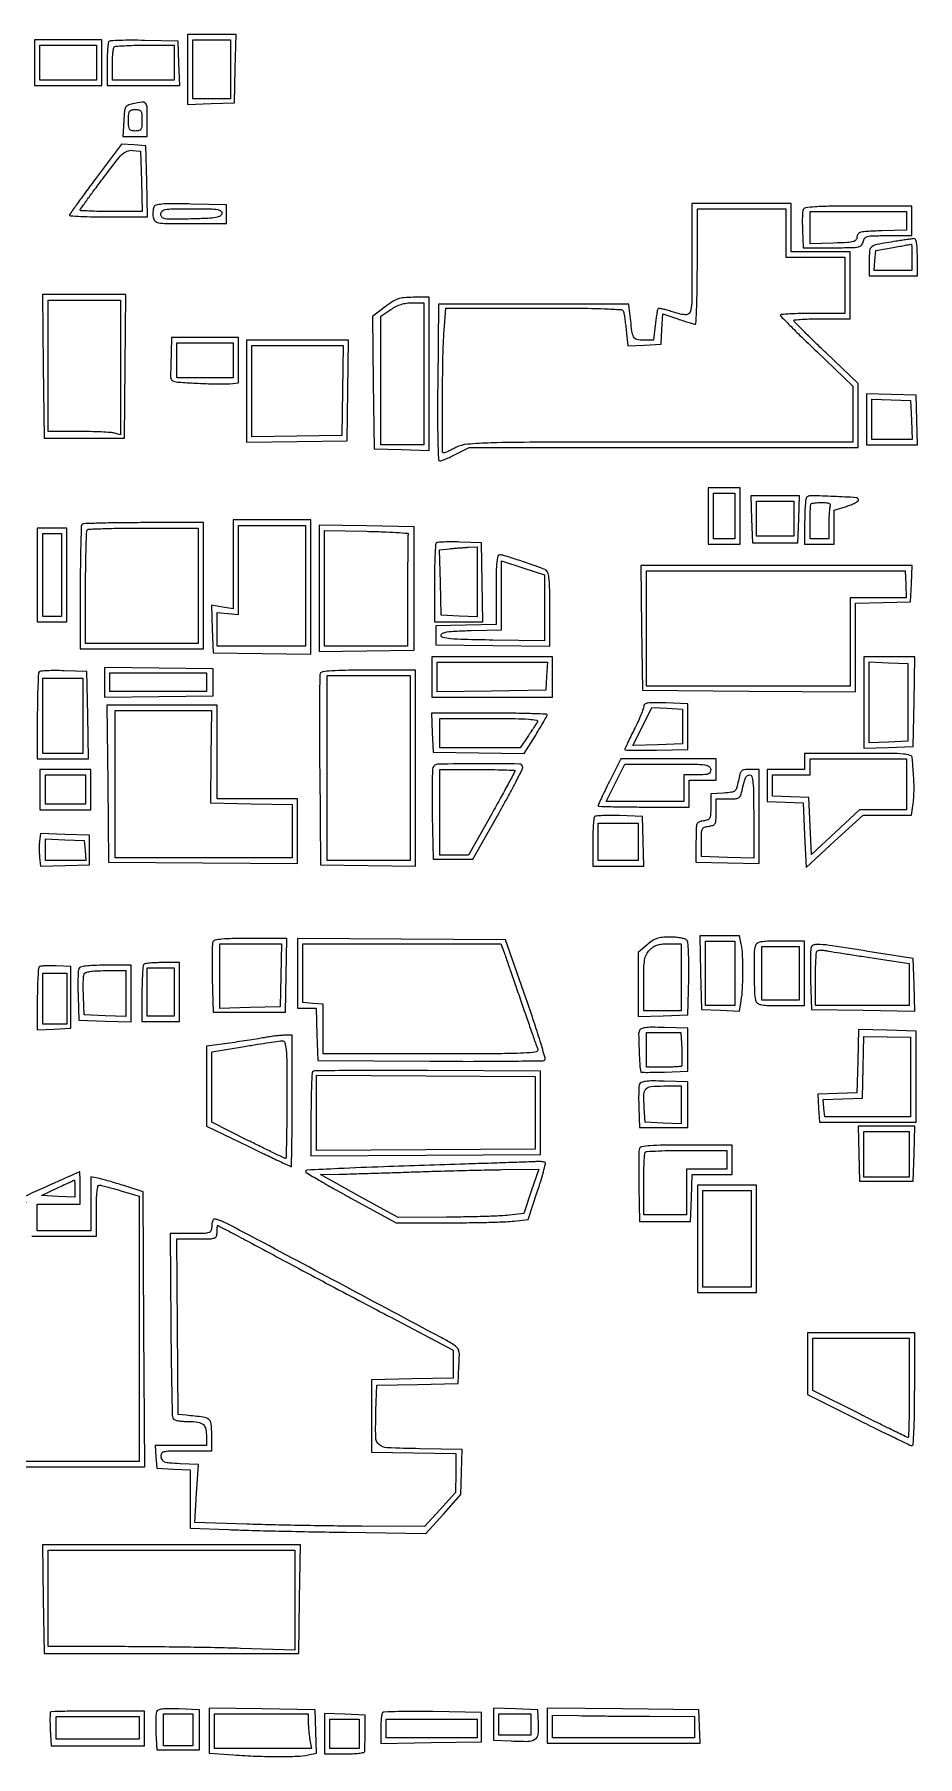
# Model space of a CAD drawing. Extents: x 12 to 1422, y 21 to 664.
# Drawn here: x 635 to 964, y 21 to 663 of the extents above; entities that cross this region are included whole.
import ezdxf

# ---------------------------------------------------------------- set-up
doc = ezdxf.new("R2010")
doc.units = 0

msp = doc.modelspace()

# ---------------------------------------------------------------- linework, layer by layer
for points in [[(692, 649.961067), (692, 636.922134), (700.75, 637.211067), (709.5, 637.5), (709.779877, 650.25), (710.059754, 663), (701.029877, 663), (692, 663)], [(635, 652.5), (635, 644), (647.5, 644), (660, 644), (660, 652.5), (660, 661), (647.5, 661), (635, 661)], [(658, 652.5), (658, 646), (647.5, 646), (637, 646), (637, 652.5), (637, 659), (647.5, 659), (658, 659)], [(708, 650), (708, 639), (701, 639), (694, 639), (694, 650), (694, 661), (701, 661), (708, 661)], [(638.233667, 539.25), (638.5, 512.5), (653.5, 512.5), (668.5, 512.5), (668.766333, 539.25), (669.032667, 566), (653.5, 566), (637.967333, 566)], [(709, 541.5), (709, 535), (698.5, 535), (688, 535), (688, 541.5), (688, 548), (698.5, 548), (709, 548)], [(714, 529.977935), (714, 510.955869), (732.75, 511.227935), (751.5, 511.5), (751.772065, 530.25), (752.044131, 549), (733.022065, 549), (714, 549)], [(749.774179, 530.25), (749.5, 513.5), (732.75, 513.225821), (716, 512.951642), (716, 529.975821), (716, 547), (733.024179, 547), (750.048358, 547)], [(945, 519.537526), (945, 510), (954.537526, 510), (964.075052, 510), (963.787526, 519.25), (963.5, 528.5), (954.25, 528.787526), (945, 529.075052)], [(961.79381, 519.25), (962.087619, 512), (954.54381, 512), (947, 512), (947, 519.54381), (947, 527.087619), (954.25, 526.79381), (961.5, 526.5)], [(886, 483.5), (886, 473), (892, 473), (898, 473), (898, 483.5), (898, 494), (892, 494), (886, 494)], [(896, 483.5), (896, 475), (892, 475), (888, 475), (888, 483.5), (888, 492), (892, 492), (896, 492)], [(902.211067, 482.25), (902.5, 473.5), (911, 473.5), (919.5, 473.5), (919.788933, 482.25), (920.077866, 491), (911, 491), (901.922134, 491)], [(918, 482.5), (918, 476), (911, 476), (904, 476), (904, 482.5), (904, 489), (911, 489), (918, 489)], [(709, 465.412102), (709, 448.824204), (704.959686, 449.506811), (700.919372, 450.189418), (701.209686, 441.344709), (701.5, 432.5), (719.75, 432.227441), (738, 431.954883), (738, 456.977441), (738, 482), (723.5, 482), (709, 482)], [(636, 461.5), (636, 444), (641.5, 444), (647, 444), (647, 461.5), (647, 479), (641.5, 479), (636, 479)], [(645, 461.5), (645, 446), (641.5, 446), (638, 446), (638, 461.5), (638, 477), (641.5, 477), (645, 477)], [(736, 457.5), (736, 435), (719.5, 435), (703, 435), (703, 441.276426), (703, 447.552852), (707, 447.17139), (711, 446.789929), (711, 463.394965), (711, 480), (723.5, 480), (736, 480)], [(741, 456.5), (741, 432.953851), (758.75, 433.226926), (776.5, 433.5), (776.5, 456.5), (776.5, 479.5), (758.75, 479.773074), (741, 480.046149)], [(861.23157, 441.75), (861.5, 418.5), (901.25, 418.238526), (941, 417.977051), (941, 434.453543), (941, 450.930034), (951.25, 451.215017), (961.5, 451.5), (961.79569, 458.25), (962.09138, 465), (911.527259, 465), (860.963139, 465)], [(959.680443, 457.992184), (959.860886, 453), (949.430443, 453), (939, 453), (939, 436.5), (939, 420), (901, 420), (863, 420), (863, 441.5), (863, 463), (911.25, 462.992184), (959.5, 462.984369)], [(783, 423.5), (783, 416), (805.5, 416), (828, 416), (828, 423.5), (828, 431), (805.5, 431), (783, 431)], [(944, 413.962474), (944, 396.924948), (953.25, 397.212474), (962.5, 397.5), (962.774179, 414.25), (963.048358, 431), (953.524179, 431), (944, 431)], [(661, 421.5), (661, 415.958589), (681.25, 416.229295), (701.5, 416.5), (701.5, 421.5), (701.5, 426.5), (681.25, 426.770705), (661, 427.041411)], [(699, 421.5), (699, 418), (681, 418), (663, 418), (663, 421.5), (663, 425), (681, 425), (699, 425)], [(775, 389.5), (775, 355), (759.5, 355), (744, 355), (744, 389.5), (744, 424), (759.5, 424), (775, 424)], [(825.80226, 423.75), (825.5, 418.5), (805.25, 418.229295), (785, 417.958589), (785, 423.479295), (785, 429), (805.55226, 429), (826.104519, 429)], [(960.5, 414), (960.5, 399.5), (953.25, 399.20619), (946, 398.912381), (946, 414), (946, 429.087619), (953.25, 428.79381), (960.5, 428.5)], [(653, 409), (653, 395), (645.5, 395), (638, 395), (638, 409), (638, 423), (645.5, 423), (653, 423)], [(662.234895, 383.75), (662.5, 354.5), (697.75, 354.237207), (733, 353.974415), (733, 365.987207), (733, 378), (718, 378), (703, 378), (703, 395.5), (703, 413), (682.484895, 413), (661.969791, 413)], [(700.698524, 393.75), (700.5, 376.5), (715.75, 376.223954), (731, 375.947908), (731, 365.973954), (731, 356), (698, 356), (665, 356), (665, 383.5), (665, 411), (682.948524, 411), (700.897048, 411)], [(876.5, 405), (876.5, 398.5), (867.218319, 398.212055), (857.936639, 397.92411), (861.505464, 405.010851), (865.07429, 412.097591), (870.787145, 411.798796), (876.5, 411.5)], [(960, 383.5), (960, 374), (951.25, 373.982686), (942.5, 373.965372), (933.5, 365.609198), (924.5, 357.253023), (924, 367.876511), (923.5, 378.5), (916.75, 378.79569), (910, 379.09138), (910, 383.04569), (910, 387), (917, 387), (924, 387), (924, 390), (924, 393), (942, 393), (960, 393)], [(637, 381.5), (637, 374), (646.5, 374), (656, 374), (656, 381.5), (656, 389), (646.5, 389), (637, 389)], [(654, 381.5), (654, 376), (646.5, 376), (639, 376), (639, 381.5), (639, 387), (646.5, 387), (654, 387)], [(860, 362), (860, 355), (852.5, 355), (845, 355), (845, 362), (845, 369), (852.5, 369), (860, 369)], [(653.810365, 358.75), (654.120731, 355), (646.560365, 355), (639, 355), (639, 359.04381), (639, 363.087619), (646.25, 362.79381), (653.5, 362.5)], [(726.781735, 312.25), (726.5, 300.5), (715.25, 300.217249), (704, 299.934498), (704, 311.967249), (704, 324), (715.531735, 324), (727.063471, 324)], [(896, 313), (896, 301), (890.5, 301), (885, 301), (885, 313), (885, 325), (890.5, 325), (896, 325)], [(920, 313), (920, 303), (913, 303), (906, 303), (906, 313), (906, 323), (913, 323), (920, 323)], [(687, 306), (687, 297), (682, 297), (677, 297), (677, 306), (677, 315), (682, 315), (687, 315)], [(647, 303.5), (647, 294), (642.5, 294), (638, 294), (638, 303.5), (638, 313), (642.5, 313), (647, 313)], [(941.782025, 280.283507), (941.5, 268.5), (934.199295, 268.205167), (926.89859, 267.910334), (927.199295, 262.705167), (927.5, 257.5), (945.5, 257.5), (963.5, 257.5), (963.5, 274.5), (963.5, 291.5), (952.782025, 291.783507), (942.06405, 292.067014)], [(961.5, 274.334737), (961.5, 259.5), (945.5, 259.5), (929.5, 259.5), (929.189999, 262.704979), (928.879999, 265.909959), (936.189999, 266.204979), (943.5, 266.5), (943.779221, 278), (944.058441, 289.5), (952.779221, 289.334737), (961.5, 289.169473)], [(821.5, 261), (821.5, 247.5), (780.75, 247.238783), (740, 246.977565), (740, 261), (740, 275.022435), (780.75, 274.761217), (821.5, 274.5)], [(942.215017, 245.75), (942.5, 235.5), (952.5, 235.5), (962.5, 235.5), (962.784983, 245.75), (963.069966, 256), (952.5, 256), (941.930034, 256)], [(961, 245.5), (961, 237), (952.5, 237), (944, 237), (944, 245.5), (944, 254), (952.5, 254), (961, 254)], [(882, 214), (882, 194), (893, 194), (904, 194), (904, 214), (904, 234), (893, 234), (882, 234)], [(902, 214), (902, 196), (893, 196), (884, 196), (884, 214), (884, 232), (893, 232), (902, 232)], [(638.229295, 79.75), (638.5, 59.5), (686, 59.5), (733.5, 59.5), (733.770705, 79.75), (734.041411, 100), (686, 100), (637.958589, 100)], [(826, 32.515573), (826, 26), (854.547717, 26), (883.095435, 26), (882.797717, 32.25), (882.5, 38.5), (854.25, 38.765573), (826, 39.031147)], [(674, 31.75), (674, 27.5), (658.5, 27.5), (643, 27.5), (643, 31.75), (643, 36), (658.5, 36), (674, 36)], [(694, 31), (694, 25), (688.5, 25), (683, 25), (683, 31), (683, 37), (688.5, 37), (694, 37)], [(756, 29.5), (756, 24), (750.5, 24), (745, 24), (745, 29.5), (745, 35), (750.5, 35), (756, 35)], [(800, 31.5), (800, 28), (783, 28), (766, 28), (766, 31.5), (766, 35), (783, 35), (800, 35)], [(820, 33), (820, 29), (814, 29), (808, 29), (808, 33), (808, 37), (814, 37), (820, 37)]]:
    msp.add_lwpolyline(points, close=True)
for points in [[(662.695087, 660.361754, 0.170016), (662.419035, 659.788214, 0.007613), (662.204182, 657.569807, 0.012064), (662.050464, 654.885145, 0.008267), (662, 651.833333), (662, 644), (675.540442, 644), (689.080885, 644), (688.790442, 652.25), (688.5, 660.5), (675.945087, 660.77842, 0.005284), (671.083025, 660.83485, 0.008119), (666.873998, 660.770873, 0.003553), (663.310939, 660.633476, 0.187075)], [(687, 652.5), (687, 646), (675.5, 646), (664, 646), (664, 651.833333, -0.010625), (664.048521, 654.116473, -0.014928), (664.195833, 656.148958, -0.011119), (664.403673, 657.810475, -0.161051), (664.666667, 658.333333, -0.179603), (665.249211, 658.600487, -0.004165), (668.319792, 658.804167, -0.008732), (671.966687, 658.951739, -0.005745), (676.166667, 659), (687, 659)], [(671.5, 637.125811, 0.049825), (669.7424, 636.564795, 0.172952), (668.883501, 635.762953, 0.096526), (668.458122, 634.309787, 0.010038), (668.200096, 630.744125), (667.900192, 625), (672.450096, 625), (677, 625), (677, 631.5, 0.010115), (676.908054, 636.044694, 0.185493), (676.345957, 637.347671, 0.238559), (675.121032, 637.76497, 0.017347)], [(675, 631, -0.016149), (674.925001, 628.678456, -0.124134), (674.59375, 627.65, -0.201266), (673.888366, 627.151756, -0.05449), (672.5, 627, -0.05449), (671.111634, 627.151756, -0.201266), (670.40625, 627.65, -0.124134), (670.074999, 628.678456, -0.016149), (670, 631, -0.016149), (670.074999, 633.321544, -0.124134), (670.40625, 634.35, -0.201266), (671.111634, 634.848244, -0.05449), (672.5, 635, -0.05449), (673.888366, 634.848244, -0.201266), (674.59375, 634.35, -0.124134), (674.925001, 633.321544, -0.016149)], [(657.702375, 609.168194, 0.00216), (653.983059, 604.168727, 0.00344), (650.850073, 599.857398, 0.00079), (648.140566, 596.061717, 0.155837), (648, 595.621668, 0.39967), (648.24, 595.369381, 0.001787), (652.267901, 595.182615, 0.00668), (656.957953, 595.044682, 0.00401), (662.529025, 595), (677.05805, 595), (676.779025, 608.25), (676.5, 621.5), (671.952375, 621.796526), (667.404751, 622.093052)], [(674.782751, 608.25), (675.065502, 597), (663.532751, 597, -0.004165), (659.11059, 597.036837, -0.006938), (655.387746, 597.15055, -0.001925), (652.197306, 597.304644, -0.399031), (652, 597.51251, -0.155678), (652.115998, 597.876039, -0.00074), (654.423437, 601.113393, -0.003326), (657.087411, 604.787379, -0.002086), (660.25, 609.051142, -0.004149), (665.262941, 615.636307, -0.037454), (667.686156, 618.323273, -0.095102), (669.515082, 619.501915, -0.12026), (671.5, 619.788632), (674.5, 619.5)], [(679.400726, 598.601892, 0.053355), (679.208891, 597.880184, 0.023118), (679.102679, 596.89098, 0.022561), (679.085929, 595.81881, 0.027819), (679.170919, 594.822726, 0.164186), (679.840286, 593.492522, 0.154388), (681.196077, 592.799108, 0.039286), (684.12017, 592.541488, 0.002336), (693, 592.5), (706.5, 592.5), (706.5, 596), (706.5, 599.5), (693.229807, 599.779166, 0.003905), (686.146051, 599.872849, 0.022589), (682.407233, 599.724133, 0.042271), (680.242384, 599.353818, 0.242195)], [(704.811352, 596.25, -0.220811), (704.134491, 595.309771, -0.084785), (702.581189, 594.755004, -0.032895), (699.607246, 594.432259, -0.004295), (693.238028, 594.217249, -0.003044), (686.156959, 594.08222, -0.041889), (683.597346, 594.263618, -0.162332), (682.452718, 594.854204, -0.195589), (682, 595.967249, -0.201511), (682.470915, 597.08826, -0.151528), (683.673357, 597.70609, -0.040401), (686.342531, 597.955338, -0.003088), (693.573324, 598, -0.003332), (700.446214, 597.954192, -0.035302), (703.237461, 597.71944, -0.129745), (704.465344, 597.182069, -0.279323)], [(880, 579, -0.002314), (879.926105, 563.030168, -0.088805), (879.265855, 559.529147, -0.352453), (877.418446, 558.447869, -0.045085), (872.623941, 559.612469, 0.012033), (870.773772, 560.193588, 0.018094), (869.132742, 560.602288, 0.01321), (867.787455, 560.849153, 0.239546), (867.384415, 560.717749, 0.146662), (867.160986, 560.303016, 0.006778), (866.856274, 558.712995, 0.010764), (866.557206, 556.789678, 0.007472), (866.29871, 554.60528), (865.720194, 549), (861.92137, 549, -0.058891), (859.422609, 549.295335, -0.228095), (858.246021, 550.254236, -0.079701), (857.61838, 552.441852, -0.003845), (856.763361, 560), (856.5, 562.5), (821, 562.5), (785.5, 562.5), (785.234895, 533.25, 0.002196), (785.173343, 520.074246, 0.006763), (785.291398, 511.162039, 0.002755), (785.506773, 504.492397, 0.403188), (786.018139, 504, 0.091095), (786.664931, 504.118826, 0.008122), (788.207754, 504.734375, 0.010378), (790.034, 505.54254, 0.007911), (792, 506.5), (796.933513, 509), (869.466756, 509), (942, 509), (942, 520.910798), (942, 532.821596), (930, 544.255893, -0.002676), (925.399782, 548.686469, -0.004283), (921.525, 552.523743, -0.001015), (918.178886, 555.908439, -0.196896), (918, 556.345095, -0.391751), (918.244333, 556.609082, -0.003751), (921.084375, 556.807622, -0.009726), (924.473913, 556.952917, -0.005847), (928.5, 557), (939, 557), (939, 569.5), (939, 582), (928, 582), (917, 582), (917, 591), (917, 600), (898.5, 600), (880, 600)], [(915, 589), (915, 580), (926, 580), (937, 580), (937, 569.5), (937, 559), (925, 559, 0.005201), (920.398722, 558.952139, 0.008656), (916.525, 558.804425, 0.002982), (913.251463, 558.60321, 0.394621), (913, 558.334213, 0.197205), (913.183144, 557.887923, 0.000831), (916.965625, 554.068124, 0.00387), (921.324629, 549.748122, 0.002408), (926.5, 544.746289), (940, 531.824152), (940, 521.412076), (940, 511), (867.960162, 511, 0.000428), (821.606174, 510.960348, 0.006153), (805.135031, 510.729455, 0.015061), (796.290063, 510.229692, 0.096594), (792, 509, -0.005181), (790.458829, 508.233773, -0.007372), (789.072694, 507.5875, -0.004439), (787.89835, 507.07338, -0.101289), (787.539838, 507, -0.414434), (786.991559, 507.548691, -0.000437), (787.021746, 526.119691, -0.003586), (787.182953, 542.78708, -0.015212), (787.654211, 552.75), (788.296435, 561), (821.179602, 561, -0.001625), (837.769386, 560.946081, -0.007761), (847.240102, 560.737485, -0.005376), (853.584298, 560.430851, -0.310669), (854.458889, 559.75, -0.035783), (854.647311, 558.964234, -0.004098), (854.929634, 557.1647, -0.00493), (855.227226, 555.015049, -0.003998), (855.505171, 552.704299), (856.155333, 546.908597), (862.327666, 547.204299), (868.5, 547.5), (868.797806, 553.179691), (869.095612, 558.859382), (874.704356, 556.929691, 0.004288), (876.914268, 556.190503, 0.005901), (878.913296, 555.566847, 0.003881), (880.597321, 555.077406, 0.068879), (881.15655, 555, 0.401028), (881.499278, 555.327568, 0.001504), (881.752237, 561.315625, 0.006126), (881.93938, 568.255925, 0.003677), (882, 576.5), (882, 598), (898.5, 598), (915, 598)], [(921.417143, 597.644673, 0.075851), (921.229058, 596.783366, 0.008846), (921.138388, 594.809038, 0.010456), (921.121137, 592.442504, 0.008372), (921.198527, 589.894673), (921.5, 583.5), (932.5, 583.5, 0.003243), (939.532887, 583.545622, 0.045842), (942.036072, 583.808399, 0.160938), (943.224374, 584.481462, 0.149915), (943.819551, 585.75, -0.1282), (944.345296, 587.007194, -0.171937), (945.371158, 587.678068, -0.055234), (947.479596, 587.949975, -0.004474), (953.069551, 588), (962, 588), (962, 593.5), (962, 599), (941.968615, 599, 0.002646), (931.58694, 598.945067, 0.013818), (925.873184, 598.726594, 0.0174), (922.331452, 598.368914, 0.273785)], [(960, 593.537526), (960, 590.075052), (950.75, 589.787526, 0.004593), (945.191545, 589.563626, 0.048285), (942.942191, 589.233004, 0.156548), (941.902889, 588.591489, 0.178668), (941.5, 587.5, -0.171708), (941.11504, 586.412079, -0.16003), (940.120133, 585.769834, -0.050756), (937.975317, 585.435942, -0.005), (932.75, 585.211067), (924, 584.922134), (924, 590.961067), (924, 597), (942, 597), (960, 597)], [(956, 585.891307, 0.00556), (948.999481, 584.697766, 0.114939), (947.054055, 583.854848, 0.21063), (946.199014, 582.354072, 0.025675), (946, 578.480948), (946, 573), (955, 573), (964, 573), (964, 580, 0.009697), (963.936441, 583.276893, 0.035229), (963.709532, 585.346215, 0.063402), (963.328902, 586.549858, 0.317885), (962.75, 586.883097, 0.011805), (961.979574, 586.792654, 0.001355), (960.251562, 586.543536, 0.001634), (958.197515, 586.23487, 0.001331)], [(962, 580), (962, 575), (954.939635, 575), (947.879269, 575), (948.189635, 578.723754), (948.5, 582.447508), (955, 583.580216, 0.001395), (957.509557, 584.024758, 0.002189), (959.664062, 584.422356, 0.00056), (961.543577, 584.779904, 0.083213), (961.75, 584.856462, -0.555511), (961.850859, 584.802285, -0.003076), (961.926563, 583.489086, -0.008166), (961.9821, 581.907495, -0.004692)], [(765.626462, 561.440953), (760.965319, 557.881905), (761.232659, 533.190953), (761.5, 508.5), (771.75, 508.215017), (782, 507.930034), (782, 536.465017), (782, 565), (776.143802, 565, 0.020057), (772.742768, 564.863517, 0.061599), (770.489381, 564.399082, 0.061542), (768.41589, 563.399438, 0.019993)], [(667, 538.883369), (667, 513.766737), (664.75, 514.369714, 0.049099), (663.312906, 514.607116, 0.004988), (659.85625, 514.799577, 0.006202), (655.722625, 514.937032, 0.004906), (651.25, 514.986345), (640, 515), (640, 539.5), (640, 564), (653.5, 564), (667, 564)], [(780, 536.5), (780, 510), (772, 510), (764, 510), (764, 533.963949), (764, 557.927898), (767.732135, 560.463949, -0.032817), (769.655595, 561.594133, -0.039681), (771.594645, 562.382827, -0.040422), (773.60276, 562.844939, -0.036362), (775.732135, 563), (780, 563)], [(685.881062, 544.25, -0.001221), (685.825907, 541.865235, -0.001182), (685.758563, 539.454687, -0.001166), (685.689332, 537.333527, -0.004354), (685.631062, 536, 0.114398), (685.8891, 534.544216, 0.217766), (686.750508, 533.759682, 0.060765), (688.778148, 533.372859, 0.003636), (695, 533, 0.004578), (698.875404, 532.831594, 0.004909), (702.664062, 532.738924, 0.004661), (705.919188, 532.721623, 0.023032), (707.75, 532.813358), (711, 533.126717), (711, 541.563358), (711, 550), (698.5, 550), (686, 550)], [(922.700461, 490.367127, 0.171672), (922.421885, 489.783545, 0.006989), (922.20576, 487.42451, 0.011512), (922.050829, 484.577204, 0.007834), (922, 481.333333), (922, 473), (927.5, 473), (933, 473), (933, 479.324432), (933, 485.648865), (937.578764, 487.074432, 0.019107), (939.32784, 487.693225, 0.02892), (940.790872, 488.37499, 0.028265), (941.860182, 489.031197, 0.265329), (942.083848, 489.5, 0.375232), (941.25636, 490.31746, 0.004162), (932.768097, 490.768009, 0.005385), (924.409076, 491.051784, 0.20494)], [(931.511055, 487.168213, 0.063632), (931.311596, 486.350725, 0.009163), (931.150122, 484.636038, 0.010273), (931.037448, 482.590314, 0.00862), (931, 480.418213), (931, 475), (927.5, 475), (924, 475), (924, 481.333333, -0.00614), (924.030177, 483.790583, -0.009273), (924.122396, 485.928646, -0.004668), (924.249953, 487.72255, -0.178117), (924.416667, 488.083333, -0.160485), (924.742433, 488.247642, -0.011345), (925.766789, 488.377604, -0.015103), (927.020478, 488.469669, -0.010775), (928.427721, 488.5, -0.019615), (930.102188, 488.434284, -0.082505), (931.075474, 488.192916, -0.192221), (931.499971, 487.7666, -0.194877)], [(652.666667, 480.333333, 0.190438), (652.395844, 479.708567, 0.001075), (652.195833, 473.155208, 0.004359), (652.04808, 465.634456, 0.002731), (652, 456.833333), (652, 434), (675, 434), (698, 434), (698, 457.5), (698, 481), (675.666667, 481, 0.002793), (667.057264, 480.951916, 0.004452), (659.697917, 480.804167, 0.001121), (653.290556, 480.604072, 0.190231)], [(696, 457.5), (696, 436), (675, 436), (654, 436), (654, 456.833333, -0.002993), (654.048097, 464.867578, -0.004756), (654.195833, 471.742708, -0.001277), (654.396201, 477.712325, -0.189545), (654.666667, 478.333333, -0.189293), (655.286622, 478.6037, -0.001337), (661.110417, 478.804167, -0.004867), (667.824141, 478.951899, -0.003067), (675.666667, 479), (696, 479)], [(774.25, 476.75, 0.077239), (774.148334, 476.149016, 0.000411), (774.073437, 470.198437, 0.001801), (774.018044, 463.412252, 0.00114), (774, 455.5), (774, 435), (758.5, 435), (743, 435), (743, 456.525393), (743, 478.050786), (758.75, 477.775393, -0.004491), (764.772193, 477.615977, -0.007653), (769.8, 477.360584, -0.002455), (774.044743, 477.058834, -0.488205)], [(784.703816, 473.370483, 0.183886), (784.420407, 472.738718, 0.002802), (784.206746, 468.662996, 0.007105), (784.050878, 463.877843, 0.004588), (784, 458.333333), (784, 444), (793.026733, 444), (802.053466, 444), (801.776733, 458.75), (801.5, 473.5), (793.453816, 473.787149, 0.008434), (790.319749, 473.846095, 0.012381), (787.564452, 473.783202, 0.007766), (785.286747, 473.639255, 0.17855)], [(807, 456.032751), (807, 443.065502), (795.75, 442.782751), (784.5, 442.5), (784.5, 439), (784.5, 435.5), (805.75, 435.230112), (827, 434.960225), (827, 448.873124, 0.003247), (826.947832, 456.90622, 0.026532), (826.705758, 460.566469, 0.065663), (826.200682, 462.542607, 0.203481), (825.25, 463.498146, 0.012632), (821.098234, 465.066581, 0.005411), (815.479036, 466.960689, 0.002544), (809.805654, 468.773076, 0.076177), (808.324848, 469, 0.345634), (807.649088, 468.469493, 0.034479), (807.275542, 466.303068, 0.021198), (807.05606, 462.614013, 0.004259)], [(800, 458.95431), (800, 445.90862), (793.25, 446.20431), (786.5, 446.5), (786.21972, 458.68783), (785.93944, 470.875659), (789.71972, 471.269726, -0.003631), (791.403699, 471.432916, -0.002387), (793.34423, 471.597417, -0.002401), (795.234578, 471.739443, -0.004628), (796.75, 471.831897), (800, 472)], [(825, 449.266185), (825, 436.956814), (805.75, 437.228407, -0.002358), (795.113242, 437.42865, -0.01706), (790.003599, 437.723576, -0.031634), (787.168825, 438.166575, -0.351637), (786.5, 439, -0.299201), (787.015271, 439.783996, -0.062768), (788.672125, 440.264976, -0.028348), (791.759138, 440.576205, -0.004668), (797.75, 440.782751), (809, 441.065502), (809, 453.943193), (809, 466.820884), (817, 464.19822), (825, 461.575555)], [(636.702644, 425.369311, 0.185482), (636.419149, 424.732097, 0.002335), (636.206402, 420.222027, 0.006469), (636.050766, 414.952897, 0.004148), (636, 408.833333), (636, 393), (645.524771, 393), (655.049543, 393), (654.774771, 409.25), (654.5, 425.5), (645.952644, 425.785977, 0.007913), (642.626528, 425.84459, 0.011703), (639.709672, 425.781547, 0.007016), (637.290922, 425.638564, 0.179987)], [(741.455378, 424.744313, 0.089862), (741.263211, 423.7296, 0.000472), (741.192396, 413.577904, 0.002076), (741.170632, 401.999144, 0.001313), (741.236763, 388.494313), (741.5, 353.5), (759.25, 353.226926), (777, 352.953851), (777, 389.476926), (777, 426), (759.468615, 426, 0.003395), (750.867645, 425.941591, 0.014005), (745.668118, 425.725222, 0.014908), (742.271199, 425.386419, 0.275458)], [(862, 412.515478, -0.089029), (861.828568, 411.560326, -0.008697), (860.971875, 409.368326, -0.010794), (859.840377, 406.776003, -0.008344), (858.5, 404, 0.003003), (857.158671, 401.296178, 0.004556), (856.028125, 398.927981, 0.001808), (855.086062, 396.88823, 0.107676), (855, 396.493229, 0.404824), (855.213454, 396.272797, 0.002191), (858.451563, 396.18282, 0.007404), (862.244497, 396.150243, 0.004438), (866.75, 396.218265), (878.5, 396.5), (878.5, 405), (878.5, 413.5), (870.25, 413.790442, 0.005951), (865.730028, 413.895725, 0.041202), (863.521165, 413.738697, 0.11251), (862.412716, 413.299299, 0.247186)], [(783.20619, 402.75), (783.5, 395.5), (800.506014, 395.227433), (817.512028, 394.954867), (821.756014, 401.832482, 0.00391), (823.382409, 404.514852, 0.005896), (824.753329, 406.879251, 0.002574), (825.885815, 408.910977, 0.126509), (826, 409.355048, 0.404451), (825.745686, 409.618013, 0.000879), (819.671506, 409.810545, 0.004677), (812.717114, 409.95365, 0.002805), (804.45619, 410), (782.912381, 410)], [(822.388839, 406.75, -0.011319), (821.943535, 406.024879, -0.001774), (821.028473, 404.61875, -0.001971), (819.937063, 402.968803, -0.001718), (818.781781, 401.25), (815.903919, 397), (800.951959, 397), (786, 397), (786, 402.5), (786, 408), (804.559017, 408, -0.002682), (814.048077, 407.949099, -0.014817), (819.152138, 407.742984, -0.023259), (822.082959, 407.399986, -0.525666)], [(849.222857, 384.485303, 0.00212), (847.604266, 381.186619, 0.003303), (846.240464, 378.329241, 0.000977), (845.078284, 375.839701, 0.109131), (845, 375.485303, 0.404948), (845.191788, 375.287329, 0.0008), (849.99375, 375.142558, 0.00446), (855.481385, 375.034877, 0.002675), (862, 375), (879, 375), (879, 380), (879, 385), (884, 385), (889, 385), (889, 389), (889, 393), (871.222857, 393), (853.445714, 393)], [(922, 392), (922, 389), (915, 389), (908, 389), (908, 383.04569), (908, 377.09138), (914.75, 376.79569), (921.5, 376.5), (922, 364.504655), (922.5, 352.50931), (933.159864, 362.254655), (943.819728, 372), (952.848591, 372), (961.877454, 372), (962.457876, 376.25, 0.019713), (962.65294, 378.269108, 0.009497), (962.751446, 380.867188, 0.009401), (962.751721, 383.583828, 0.013299), (962.642201, 386, -0.000049), (962.481532, 388.23401, -0.000054), (962.326311, 390.398438, -0.00005), (962.194025, 392.248422, -0.000271), (962.123052, 393.25, 0.308138), (961.340968, 394.241203, 0.05461), (958.894503, 394.726587, 0.019846), (954.030376, 394.955658, 0.001843), (942, 395), (922, 395)], [(783.44283, 389.711612, 0.086783), (783.252108, 388.737142, 0.001957), (783.174671, 383.966089, 0.004346), (783.154369, 378.363062, 0.002921), (783.224214, 371.961612), (783.5, 355.5), (790.930534, 355.5), (798.361067, 355.5), (807.628331, 372, 0.002795), (811.183803, 378.414092, 0.004272), (814.188671, 384.020312, 0.001585), (816.713041, 388.865526, 0.109282), (816.947798, 389.75, 0.42277), (815.743254, 391.021858, 0.00344), (800.488638, 391.109326, 0.003642), (785.258772, 390.980946, 0.306237)], [(814, 388.459296, -0.123929), (813.898958, 388.057899, -0.000411), (811.463746, 383.536256, -0.002232), (808.675857, 378.424684, -0.001393), (805.365945, 372.459296), (796.73189, 357), (791.365945, 357), (786, 357), (786, 373), (786, 389), (800, 389, -0.00362), (805.368237, 388.961139, -0.006031), (809.8875, 388.841168, -0.001458), (813.789796, 388.679055, -0.401258)], [(887, 389, -0.110458), (886.766065, 387.953987, -0.189791), (886.125, 387.35, -0.083766), (884.809325, 387.064942, -0.011557), (882, 387), (877, 387), (877, 382), (877, 377), (862.487428, 377), (847.974857, 377), (851.5, 384), (855.025143, 391), (871.012572, 391, -0.002047), (881.140829, 390.958539, -0.029074), (884.751571, 390.718725, -0.112756), (886.38852, 390.123018, -0.254601)], [(897.281963, 384.75, -0.01965), (896.643365, 382.064536, -0.154101), (895.950282, 381.003323, -0.140897), (894.745503, 380.484704, -0.015526), (891.723113, 380.195209), (887, 379.890418), (887, 375.011631, -0.011847), (886.929548, 372.038608, -0.110307), (886.59287, 370.808291, -0.193445), (885.832423, 370.165448, -0.05131), (884.25, 369.816422, 0.070035), (882.620795, 369.392771, 0.212686), (881.852214, 368.579943, 0.079578), (881.550799, 366.918602, 0.005164), (881.5, 362), (881.5, 354.5), (893.25, 354.218265), (905, 353.936529), (905, 371.468265), (905, 389), (901.558849, 389, 0.031487), (899.500863, 388.870272, 0.165573), (898.497463, 388.380521, 0.13201), (897.879878, 387.316856, 0.017346)], [(903, 371.463788), (903, 355.927576), (893.25, 356.213788), (883.5, 356.5), (883.5, 362, -0.009286), (883.563745, 365.431884, -0.101473), (883.889383, 366.766038, -0.200958), (884.649516, 367.449741, -0.055387), (886.25, 367.816422, 0.051656), (887.834294, 368.167008, 0.194209), (888.594615, 368.813473, 0.109487), (888.930221, 370.053024, 0.011577), (889, 373.066422), (889, 378), (893.480948, 378, 0.015802), (896.109632, 378.0831, 0.108397), (897.34628, 378.437572, 0.165297), (898.06461, 379.211652, 0.050405), (898.573893, 380.75, -0.006616), (899.416659, 384.31388, -0.050351), (900.000894, 385.934205, -0.12833), (900.658717, 386.712134, -0.154613), (901.567388, 387, -0.3453), (902.330016, 386.402032, -0.037247), (902.726947, 384.038832, -0.019873), (902.947957, 379.809683, -0.003118)], [(843.702644, 371.369311, 0.173269), (843.422807, 370.77838, 0.006396), (843.206402, 368.278277, 0.010972), (843.050964, 365.269043, 0.007416), (843, 361.833333), (843, 353), (852.537526, 353), (862.075052, 353), (861.787526, 362.25), (861.5, 371.5), (852.952644, 371.785977, 0.007913), (849.626528, 371.84459, 0.011703), (846.709672, 371.781547, 0.007016), (844.290922, 371.638564, 0.179987)], [(636.819954, 362.2866, 0.019995), (636.722943, 360.983932, 0.010385), (636.700797, 359.353295, 0.010309), (636.747473, 357.675174, 0.015446), (636.863611, 356.213978), (637.227223, 352.927955), (646.363611, 353.213978), (655.5, 353.5), (655.5, 359), (655.5, 364.5), (646.319954, 364.7866), (637.139908, 365.0732)], [(701.436275, 324.694531, 0.084629), (701.246331, 323.745577, 0.003199), (701.165413, 320.116963, 0.005683), (701.145883, 315.807243, 0.003962), (701.21766, 310.944531), (701.5, 298.5), (715, 298.5), (728.5, 298.5), (728.77822, 312.25), (729.056439, 326), (715.496835, 326, 0.004494), (708.804025, 325.93985, 0.018654), (704.771142, 325.716695, 0.024827), (702.218917, 325.35124, 0.258679)], [(733, 313.011743), (733, 300), (736.463788, 300), (739.927576, 300), (740.213788, 290.25), (740.5, 280.5), (782.438877, 280.238877, 0.001709), (798.571982, 280.193583, 0.002775), (812.279935, 280.278038, 0.000434), (824.406422, 280.43058, 0.196501), (825.132566, 280.738877, 0.274119), (825.305654, 281.427825, 0.001738), (823.405631, 287.73892, 0.006257), (821.088854, 295.010961, 0.003871), (818.193689, 303.5), (810.5, 325.5), (771.75, 325.761743), (733, 326.023487)], [(809.971238, 320.75, -0.002509), (810.692768, 318.708247, -0.000261), (812.361496, 313.901562, -0.000324), (814.3427, 308.173179, -0.000259), (816.469677, 302, 0.000559), (818.563595, 295.93459, 0.000791), (820.442583, 290.539062, 0.000448), (822.040686, 285.986469, 0.011289), (822.507603, 284.75, -0.488016), (821.892269, 283.686148, -0.023572), (817.196077, 283.256452, -0.010258), (807.963996, 283.038591, -0.000769), (782.856989, 282.999913), (742.5, 282.999825), (742.5, 292.249913), (742.5, 301.5), (738.75, 301.810365), (735, 302.120731), (735, 313.060365), (735, 324), (771.902175, 324), (808.80435, 324)], [(863.250062, 323.646408), (860, 320.792816), (860, 308.858882), (860, 296.924948), (869.25, 297.212474), (878.5, 297.5), (878.780208, 310.919792, 0.005768), (878.834735, 316.756311, 0.013232), (878.708794, 321.15022, 0.01118), (878.455128, 324.417809, 0.173089), (877.980208, 325.419792, 0.131657), (877.253116, 325.839571, 0.022865), (875.689829, 326.182689, 0.023469), (873.770117, 326.420805, 0.019122), (871.700062, 326.5, 0.0222), (868.855142, 326.373621, 0.059292), (866.871465, 325.956552, 0.065952), (865.164479, 325.116366, 0.032869)], [(876, 311.5), (876, 299), (869, 299), (862, 299), (862, 309.185549, -0.005808), (862.068625, 315.093421, -0.037265), (862.360175, 318.067251, -0.073453), (862.999662, 320.004333, -0.072296), (864.174314, 321.685549, -0.053449), (865.490344, 322.816284, -0.071043), (866.901419, 323.517455, -0.057241), (868.678361, 323.886849, -0.022655), (871.174314, 324), (876, 324)], [(883.22178, 313.25), (883.5, 299.5), (890.612499, 299.208966), (897.724997, 298.917932), (898.351493, 302.708966, 0.029848), (898.821663, 307.20923, 0.010828), (898.967865, 313.630277, 0.010374), (898.843727, 319.95107, 0.039273), (898.375, 323.875), (897.75, 327), (890.34678, 327), (882.943561, 327)], [(903.616932, 323.25, 0.068118), (903.207131, 320.568915, 0.005214), (903.168895, 313.246575, 0.00576), (903.290542, 305.974742, 0.056944), (903.722616, 302.952716, 0.156267), (904.387147, 301.906317, 0.123121), (905.602443, 301.319325, 0.045883), (907.917675, 301.056006, 0.005386), (913.116631, 301), (922, 301), (922, 313), (922, 325), (913.067388, 325, 0.005928), (908.094638, 324.941046, 0.039869), (905.642081, 324.686529, 0.095842), (904.304916, 324.161418, 0.1814)], [(924.432899, 322.685735, 0.08336), (924.24334, 321.750949, 0.003973), (924.160645, 318.545163, 0.006421), (924.141515, 314.720744, 0.00457), (924.214284, 310.435735), (924.5, 299.5), (943.786474, 299.22828), (963.072948, 298.956559), (962.786474, 308.72828), (962.5, 318.5), (945.5, 321.195353, 0.001271), (932.230321, 323.26469, 0.020385), (927.717994, 323.769415, 0.073029), (925.492958, 323.601837, 0.25093)], [(946.25, 318.906929), (961, 316.70157), (961, 308.850785), (961, 301), (943.5, 301), (926, 301), (926, 310.833333, -0.006155), (926.046965, 314.648643, -0.009292), (926.190485, 317.96861, -0.004687), (926.389016, 320.753825, -0.178063), (926.648458, 321.315125, -0.136385), (927.039867, 321.536278, -0.040611), (927.72376, 321.648064, -0.037412), (928.546392, 321.653047, -0.032788), (929.398458, 321.537935, 0.010629), (930.823498, 321.280711, 0.000611), (935.215485, 320.589497, 0.000931), (940.446947, 319.782696, 0.000684)], [(636.710296, 315.376962, 0.179299), (636.42575, 314.757457, 0.004267), (636.208649, 311.532132, 0.008843), (636.051424, 307.698632, 0.005826), (636, 303.285616), (636, 291.904565), (642.25, 292.202283), (648.5, 292.5), (648.5, 304), (648.5, 315.5), (642.960296, 315.793629, 0.012512), (640.786564, 315.85436, 0.017371), (638.83923, 315.792355, 0.01393), (637.254094, 315.642229, 0.167313)], [(651.42719, 314.670857, 0.080952), (651.238236, 313.761419, 0.005495), (651.152581, 311.111648, 0.007759), (651.13413, 307.934715, 0.005737), (651.208575, 304.420857), (651.5, 295.5), (661.25, 295.213788), (671, 294.927576), (671, 305.463788), (671, 316), (661.468615, 316, 0.007083), (656.870139, 315.934852, 0.025823), (653.961488, 315.70176, 0.038572), (652.122509, 315.31228, 0.233768)], [(675.666667, 316.333333, 0.178563), (675.399803, 315.754503, 0.004516), (675.195833, 312.827083, 0.009111), (675.048276, 309.341612, 0.006022), (675, 305.333333), (675, 295), (682, 295), (689, 295), (689, 306), (689, 317), (682.666667, 317, 0.009794), (680.19187, 316.95152, 0.013945), (677.997917, 316.804167, 0.009871), (676.198767, 316.596907, 0.164193)], [(669, 305.457936), (669, 296.915871), (661.25, 297.207936), (653.5, 297.5), (653.200873, 304.400785, -0.007673), (653.12417, 307.14206, -0.00978), (653.141701, 309.670797, -0.007985), (653.231227, 311.777887, -0.077146), (653.419488, 312.650785, -0.214171), (654.055208, 313.282732, -0.048632), (655.558962, 313.688027, -0.031723), (657.909628, 313.930183, -0.009808), (661.468615, 314), (669, 314)], [(720.5, 289.007331, -0.006983), (718.388977, 288.629593, -0.001996), (715.104687, 288.10259, -0.002009), (711.39335, 287.537511, -0.002131), (707.75, 287.013608), (699, 285.793424), (699, 270.937086), (699, 256.080749), (714.579674, 248.540374, 0.00099), (720.582773, 245.649605, 0.001598), (725.70629, 243.214985, 0.000236), (730.260709, 241.071236, 0.110309), (730.579674, 241, 0.40886), (730.751886, 241.169087, 0.00029), (730.876529, 248.196875, 0.002681), (730.969795, 256.105479, 0.001608), (731, 265.5), (731, 290), (727.75, 289.890434, 0.014674), (726.220102, 289.793854, 0.007205), (724.279688, 289.585827, 0.007142), (722.26862, 289.311659, 0.010312)], [(860.380431, 291.549004, 0.097206), (860.119135, 290.050228, 0.003683), (860.282103, 284.34629, 0.005965), (860.545987, 278.836705, 0.043071), (860.931749, 276.211067, 0.346582), (861.074966, 276.097235, 0.001081), (863.550264, 276.091882, 0.005138), (866.390146, 276.121067, 0.003114), (869.75, 276.211067), (878.5, 276.5), (878.5, 284.5), (878.5, 292.5), (869.733647, 292.789171, 0.006512), (865.092486, 292.881782, 0.034702), (862.562861, 292.723607, 0.072088), (861.102218, 292.310303, 0.198733)], [(876.161179, 284.913452, -0.006723), (876.26085, 282.550995, -0.010174), (876.278076, 280.493376, -0.005296), (876.239195, 278.770869, -0.191312), (876.083333, 278.413452, -0.177295), (875.723147, 278.248008, -0.004616), (873.928646, 278.121451, -0.009202), (871.790584, 278.029944, -0.006093), (869.333333, 278), (863, 278), (863, 284.5), (863, 291), (869.411179, 291), (875.822358, 291)], [(729, 266, -0.002089), (728.964748, 257.56412, -0.003484), (728.855901, 250.4625, -0.000489), (728.710038, 244.195781, -0.407129), (728.509451, 244, -0.11211), (728.142249, 244.083382, -0.000422), (724.194599, 245.977771, -0.002165), (719.723639, 248.151822, -0.001356), (714.509451, 250.732838), (701, 257.465676), (701, 270.618646), (701, 283.771617), (713.25, 285.764666, -0.001205), (718.069867, 286.536933, -0.001646), (722.415625, 287.207843, -0.001069), (726.069327, 287.751613, -0.019125), (727.25, 287.878858, -0.35107), (728.249718, 287.185861, -0.052444), (728.73149, 284.605862, -0.018365), (728.957463, 279.36499, -0.001591)], [(738.67738, 276.344047, 0.18556), (738.404052, 275.729435, 0.002313), (738.19898, 271.358327, 0.006438), (738.048939, 266.252815, 0.004126), (738, 260.322597), (738, 244.978527), (780.75, 245.239264), (823.5, 245.5), (823.5, 261), (823.5, 276.5), (781.42738, 276.760714, 0.001517), (765.248301, 276.811895, 0.002469), (751.514612, 276.745862, 0.000345), (739.330136, 276.618692, 0.196022)], [(860.43668, 271.695587, 0.077618), (860.24269, 270.792011, 0.007495), (860.149168, 268.543381, 0.009382), (860.128076, 265.843829, 0.007281), (860.203033, 262.906415), (860.5, 255.5), (869.5, 255.5), (878.5, 255.5), (878.453549, 264), (878.407099, 272.5), (869.687196, 272.789171, 0.007142), (865.30808, 272.871801, 0.030574), (862.701616, 272.724263, 0.054164), (861.124857, 272.361895, 0.221067)], [(876, 263.95431), (876, 256.90862), (869.25, 257.20431), (862.5, 257.5), (862.193204, 262.880801, -0.018026), (862.087112, 267.954448, -0.180808), (862.846299, 269.895144, -0.191683), (864.669663, 270.801667, -0.020655), (869.468615, 271), (876, 271)], [(860.437266, 247.697115, 0.084981), (860.247206, 246.744125, 0.002989), (860.166813, 242.973737, 0.005473), (860.147167, 238.502296, 0.003794), (860.218651, 233.447115), (860.5, 220.5), (870, 220.5), (879.5, 220.5), (879.788933, 229.25), (880.077866, 238), (887.538933, 238), (895, 238), (895, 243.5), (895, 249), (877.968615, 249, 0.003376), (869.433254, 248.94237, 0.015171), (864.445089, 248.723536, 0.018347), (861.277348, 248.370881, 0.270532)], [(893, 243.5), (893, 240), (885.5, 240), (878, 240), (878, 231.5), (878, 223), (870, 223), (862, 223), (862, 234.333333, -0.005493), (862.048246, 238.725016, -0.008382), (862.195833, 242.533333, -0.003852), (862.399241, 245.747372, -0.180547), (862.666667, 246.333333, -0.185292), (863.270511, 246.602248, -0.002389), (867.494792, 246.804167, -0.006546), (872.43302, 246.95183, -0.004201), (878.166667, 247), (893, 247)], [(795.5, 241.887446, 0.000593), (765.059682, 240.872324, 0.003069), (748.235282, 240.187864, 0.000876), (736.490989, 239.617221, 0.399556), (736, 239.100891, 0.265141), (736.230511, 238.696754, 0.001031), (740.960034, 235.912764, 0.00475), (746.411666, 232.788016, 0.002924), (752.885223, 229.208382), (769.770446, 220), (789.135223, 220.008692, 0.002929), (796.931002, 220.057864, 0.003409), (804.340955, 220.19855, 0.003031), (810.607215, 220.398281, 0.02041), (813.706326, 220.642811), (818.912652, 221.268237), (822.360189, 231.563589, 0.006223), (823.640519, 235.551188, 0.00985), (824.627419, 239.002274, 0.004243), (825.376222, 241.930568, 0.262614), (825.237196, 242.42947, 0.126097), (824.881798, 242.639872, 0.03203), (824.222281, 242.78709, 0.030595), (823.422721, 242.862803, 0.026795), (822.583333, 242.845731, -0.009423), (821.058061, 242.761651, -0.000214), (813.768229, 242.500598, -0.00048), (805.230717, 242.20672, -0.000325)], [(820.094524, 231.75), (817.326661, 223.5), (811.913331, 222.848897, -0.018755), (808.772061, 222.59011, -0.003233), (802.802666, 222.361815, -0.003516), (795.788309, 222.188329, -0.003136), (788.5, 222.105061), (770.5, 222.012329), (756, 229.985047), (741.5, 237.957765), (748.5, 238.114331, 0.001789), (752.420253, 238.216046, 0.00037), (759.31875, 238.424841, 0.000389), (767.329664, 238.679474, 0.000366), (775.5, 238.951529, -0.001186), (784.158431, 239.225631, -0.000903), (793.643851, 239.486252, -0.000913), (802.537042, 239.698285, -0.002142), (809.181194, 239.816081), (822.862388, 240)], [(650.001822, 232.75), (650.003644, 229.5), (643.751822, 229.854628), (637.5, 230.209257), (643.5, 233.018808, -0.000399), (645.817931, 234.101943, -0.000628), (647.810937, 235.028264, -0.000147), (649.55923, 235.837551, -0.025646), (649.75, 235.91418, -0.481825), (649.850128, 235.850378, -0.006511), (649.927098, 235.020103, -0.012492), (649.983209, 233.990327, -0.007223)], [(701.623822, 221.290488, 0.116509), (701.38262, 220.900087, 0.028395), (701.183248, 220.164498, 0.027573), (701.045879, 219.27234, 0.024415), (701, 218.333333, -0.108225), (700.710985, 217.013721, -0.215026), (699.919707, 216.325333, -0.068256), (698.163419, 216.04898, -0.004962), (693.25, 216.000601), (685.5, 216.001201), (685.765802, 182.250601, 0.001227), (685.900373, 169.223059, 0.001936), (686.086538, 158.047051, 0.000451), (686.296413, 148.254955, 0.081484), (686.484417, 147.25, 0.188126), (686.911078, 146.762998, 0.047389), (687.906397, 146.359982, 0.041325), (689.225634, 146.08235, 0.030311), (690.718615, 145.986345, -0.020171), (695.249947, 145.787072, -0.117526), (697.502963, 145.044781, -0.18806), (698.630863, 143.551118, -0.068857), (699, 140.883369), (699, 137), (689.442502, 137), (679.885004, 137), (680.192502, 132.75), (680.5, 128.5), (686.75, 128.202283), (693, 127.904565), (693, 117.056242), (693, 106.207919), (707.25, 105.62898, 0.003374), (714.686662, 105.377099, 0.001009), (726.027484, 105.09248, 0.001012), (738.761057, 104.824393, 0.001095), (751.162711, 104.615573), (780.825423, 104.181106), (787.345112, 111.436913), (793.864801, 118.692719), (794.087937, 127.09636), (794.311072, 135.5), (778.668231, 135.775328, -0.006411), (766.405629, 136.148473, -0.168929), (763.393255, 137.344459, -0.214311), (762.121667, 140.074283, -0.011136), (762.206825, 150), (762.5, 159.5), (777.665806, 159.775592), (792.831612, 160.051185), (793.165806, 166.601242, 0.00866), (793.30543, 170.748054, 0.08149), (793.046472, 172.505672, 0.139433), (792.265306, 173.682566, 0.041631), (790.5, 174.954918, 0.012743), (786.210089, 177.387414, 0.000094), (750.209924, 196.596372, 0.000214), (716.111572, 214.763612, 0.004981), (706.373822, 219.8226, 0.016972), (704.747564, 220.578777, 0.025401), (703.27646, 221.116622, 0.022981), (702.081646, 221.426507, 0.253535)], [(724.001961, 208.012386, 0.000553), (733.519544, 202.924198, 0.000295), (745.303034, 196.650308, 0.000293), (757.346256, 190.256304, 0.000457), (767.731771, 184.762386), (790.963543, 172.5), (790.981771, 167.276046), (791, 162.052092), (775.75, 161.776046), (760.5, 161.5), (760.5, 148), (760.5, 134.5), (776.25, 134.224607), (792, 133.949214), (791.956498, 126.724607), (791.912995, 119.5), (786.13522, 113.147778), (780.357445, 106.795556), (756.928723, 106.895741, -0.001999), (746.545348, 106.981663, -0.001345), (734.686079, 107.159126, -0.001354), (723.209168, 107.392836, -0.002684), (714.108994, 107.651687), (694.717988, 108.307449), (695.373949, 119.107694), (696.02991, 129.907938), (689.264955, 130.203969, -0.007741), (685.261779, 130.441286, -0.067681), (683.52589, 130.811006, -0.164998), (682.639872, 131.515926, -0.108071), (682.180449, 132.75, -0.142144), (682.360912, 134.0185, -0.231106), (683.181344, 134.699568, -0.05634), (685.221787, 134.958132, -0.003372), (691.430449, 135), (701, 135), (701, 140.954687, 0.025575), (700.787448, 145.107456, 0.206506), (699.877024, 146.736741, 0.133594), (697.852976, 147.564787, 0.00873), (691.5, 148.235941), (688.5, 148.5), (688.236336, 181.25), (687.972671, 214), (695.486336, 214, 0.004967), (700.344107, 214.048258, 0.075477), (701.998634, 214.333182, 0.22796), (702.741888, 215.053121, 0.088498), (703, 216.5, -0.009455), (703.018128, 217.458536, -0.015658), (703.074014, 218.265625, -0.009442), (703.151587, 218.912621, -0.374288), (703.251961, 219, -0.122298), (703.444766, 218.952125, -0.000053), (709.451208, 215.772388, -0.000788), (716.124563, 212.22521, -0.000479)], [(923, 167.505004), (923, 156.010008), (941.990002, 146.505004, 0.00199), (949.341874, 142.861707, 0.003115), (955.698378, 139.792095, 0.000864), (961.249515, 137.165664, 0.110496), (961.990002, 137, 0.395691), (962.457907, 137.439031, 0.003898), (962.737976, 142.448031, 0.008638), (962.939072, 148.978697, 0.003377), (963, 158), (963, 179), (943, 179), (923, 179)], [(961, 158.5, -0.002495), (960.964596, 151.406206, -0.00416), (960.855286, 145.434375, -0.000696), (960.70847, 140.195284, -0.405626), (960.507358, 140, -0.11319), (960.134966, 140.085396, -0.00026), (955.016643, 142.566417, -0.001696), (949.254649, 145.387337, -0.001052), (942.507358, 148.736739), (925, 157.473478), (925, 167.236739), (925, 177), (943, 177), (961, 177)], [(732, 79.341277), (732, 60.682555), (711.75, 61.338651, 0.003046), (702.16228, 61.590832, 0.001471), (689.884375, 61.802791, 0.001459), (677.086703, 61.948708, 0.002095), (665.75, 61.997374), (640, 62), (640, 80), (640, 98), (686, 98), (732, 98)], [(680.433389, 37.68701, 0.075056), (680.239313, 36.804959, 0.009154), (680.14316, 34.821474, 0.010685), (680.122341, 32.445574, 0.008626), (680.198527, 29.894673), (680.5, 23.5), (688.5, 23.5), (696.5, 23.5), (696.5, 31), (696.5, 38.5), (688.734861, 38.792337, 0.008311), (684.856752, 38.873823, 0.034203), (682.513794, 38.72369, 0.061492), (681.091259, 38.352569, 0.20958)], [(700, 30.670883), (700, 22.299485), (709.153625, 21.649743, 0.008198), (717.687943, 21.184435, 0.009365), (725.862204, 21.026291, 0.00929), (732.816208, 21.151227, 0.040235), (736.913299, 21.63266), (740.076598, 22.26532), (739.788299, 30.38266), (739.5, 38.5), (719.75, 38.77114), (700, 39.04228)], [(806, 33.125769), (806, 27.170654), (812.575896, 26.835327, 0.015125), (818.871593, 26.70498, 0.138314), (821.47494, 27.46609, 0.223815), (822.65868, 29.308392, 0.047082), (822.802701, 33.237271), (822.5, 38.5), (814.25, 38.790442), (806, 39.080885)], [(640.916667, 37.586548, 0.191312), (640.760805, 37.229131, 0.005296), (640.721924, 35.506624, 0.010174), (640.73915, 33.449005, 0.006723), (640.838821, 31.086548), (641.177642, 25), (658.588821, 25), (676, 25), (676, 31.5), (676, 38), (658.666667, 38, 0.002232), (651.991673, 37.9702, 0.00359), (646.302604, 37.878549, 0.000734), (641.310672, 37.754934, 0.191101)], [(737, 33.625, 0.014823), (737.045043, 32.105924, 0.009143), (737.183594, 30.323437, 0.009167), (737.38526, 28.565108, 0.016219), (737.625, 27.125), (738.25, 24), (720.125, 24), (702, 24), (702, 30.5), (702, 37), (719.5, 37), (737, 37)], [(743, 29.542064), (743, 22), (750.5, 22, 0.011705), (753.461926, 22.06935, 0.021181), (755.877076, 22.285294, 0.017512), (757.705939, 22.592743, 0.339865), (758.058824, 23, 0.009862), (758.084708, 23.662808, 0.000675), (758.118466, 25.542188, 0.000964), (758.15137, 27.783219, 0.000724), (758.179258, 30.25), (758.240869, 36.5), (750.620434, 36.792064), (743, 37.084129)], [(764.688496, 37.355163, 0.156159), (764.417743, 36.829437, 0.013086), (764.202246, 35.295764, 0.016423), (764.050175, 33.412771, 0.011936), (764, 31.311268), (764, 25.955869), (782.75, 26.227935), (801.5, 26.5), (801.5, 32), (801.5, 37.5), (783.438496, 37.77183, 0.003617), (776.465536, 37.826322, 0.0057), (770.480314, 37.761564, 0.001798), (765.321579, 37.628369, 0.19128)], [(864.25, 36.039042), (881, 36), (881, 32), (881, 28), (854.5, 28), (828, 28), (827.999715, 32.25), (827.99943, 36.5), (837.749715, 36.289042, 0.002234), (842.637058, 36.205145, 0.000816), (849.556166, 36.128584, 0.000809), (857.122437, 36.069441, 0.000967)]]:
    msp.add_lwpolyline(points, format="xyb", close=True)
for points in [[(626.97633, 129), (676.018162, 129), (675.759081, 180.25), (675.5, 231.5), (668.9446, 233.627804, 0.004068), (666.200522, 234.493885, 0.003786), (663.376434, 235.336675, 0.003775), (660.854848, 236.047846, 0.012786), (659.1946, 236.457259), (656, 237.158911), (656, 227.079455), (656, 217), (646, 217), (636, 217), (636, 222), (636, 227), (644, 227), (652, 227), (652, 233, 0.003906), (651.982038, 235.29955, 0.006534), (651.926563, 237.232681, 0.001714), (651.851488, 238.893076, 0.419178), (651.75, 238.983594, 0.0892), (651.554081, 238.934931, 0.00001), (639.242839, 233.416281, 0.000295), (625.636607, 227.307148, 0.000179)], [(602.017217, 214.280109, -0.000092), (632.010876, 227.714684, -0.105623)], [(634, 215), (646, 215), (658, 215), (658, 224.5, -0.007412), (658.063348, 228.773112, -0.022506), (658.280058, 231.670656, -0.026869), (658.614523, 233.580369, -0.349156), (659.142187, 234, -0.058573), (659.887838, 233.912349, -0.003982), (661.963339, 233.400061, -0.00566), (664.432199, 232.739922, -0.004214), (667.142187, 231.957655), (674, 229.91531), (674, 180.457655), (674, 131), (627, 131)]]:
    msp.add_lwpolyline(points, format="xyb")

doc.saveas('drawing.dxf')
